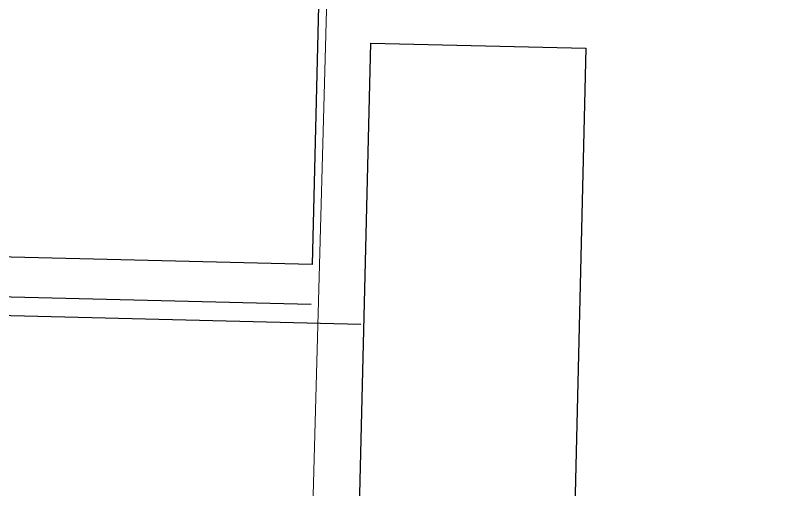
# Model space of a CAD drawing. Header units: millimetres. Extents: x 1418 to 1811, y 1796 to 1956.
# Drawn here: x 1519.805 to 1522.728, y 1823.795 to 1825.595 of the extents above; entities that cross this region are included whole.
import ezdxf

# ---------------------------------------------------------------- set-up
doc = ezdxf.new("R2010")
doc.units = ezdxf.units.MM
doc.layers.add('LAYER01', color=7, linetype='Continuous', lineweight=13)
doc.layers.add('LIMAMARROMENOS', color=252, linetype='Continuous', lineweight=30)
doc.layers.add('VEGETAIS', color=3, linetype='Continuous')

msp = doc.modelspace()

# ---------------------------------------------------------------- linework, layer by layer
at = {"layer": 'LAYER01'}
msp.add_line((1522.7277, 1890.1433), (1520.9272, 1823.4673), dxfattribs=at)
at = {"layer": 'LIMAMARROMENOS'}
for p, q in [((1513.3495, 1824.6854), (1520.9278, 1824.4989)), ((1513.1926, 1824.6182), (1521.116, 1824.4232))]:
    msp.add_line(p, q, dxfattribs=at)
at = {"layer": 'VEGETAIS'}
for p, q in [((1521.1021, 1823.3568), (1521.154, 1825.4901)), ((1521.154, 1825.4901), (1521.9703, 1825.4703)), ((1521.9703, 1825.4703), (1521.9184, 1823.3369))]:
    msp.add_line(p, q, dxfattribs=at)
msp.add_lwpolyline([(1513.6119, 1827.8278), (1521.0046, 1827.6478), (1520.9317, 1824.6499), (1513.5104, 1824.8305)], close=True, dxfattribs=at)

doc.saveas('drawing.dxf')
